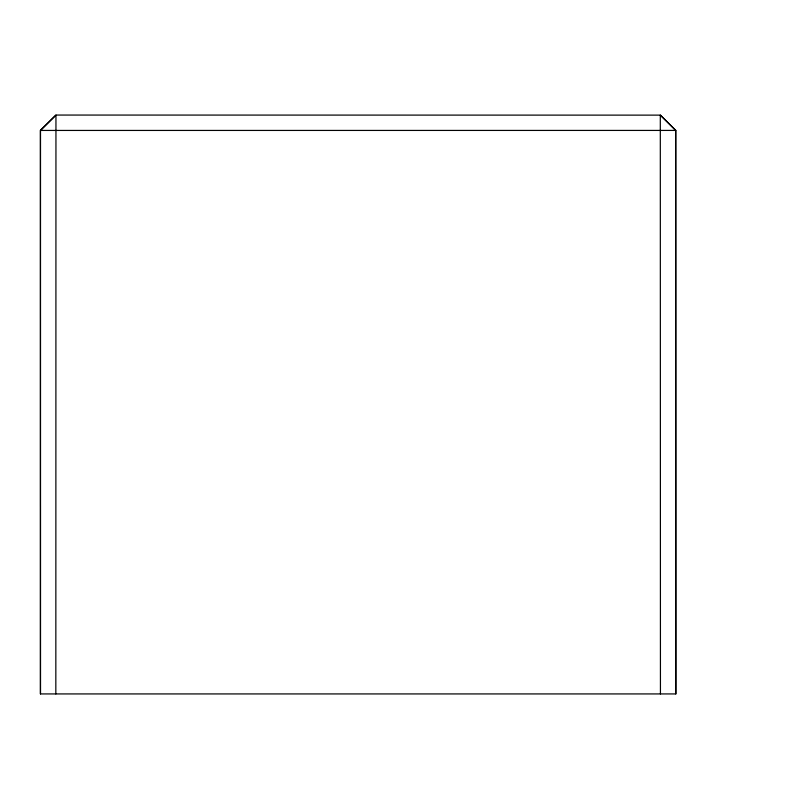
<?xml version="1.0" encoding="UTF-8"?>
<svg xmlns="http://www.w3.org/2000/svg" width="809" height="809" viewBox="0 0 809 809"><rect width="100%" height="100%" fill="white"/><g stroke="black" fill="none" stroke-linecap="round" stroke-linejoin="round"><path stroke-width="1.21" d="M40.46 693.93L40.45 130.31L55.952 115.06L660.306 115.131L675.748 130.421L675.808 693.93L40.46 693.93L40.45 130.31M55.831 693.93L55.952 115.07L40.521 130.441L675.748 130.421L660.306 115.05L660.437 693.93M675.687 130.431L675.808 693.93"/></g></svg>
